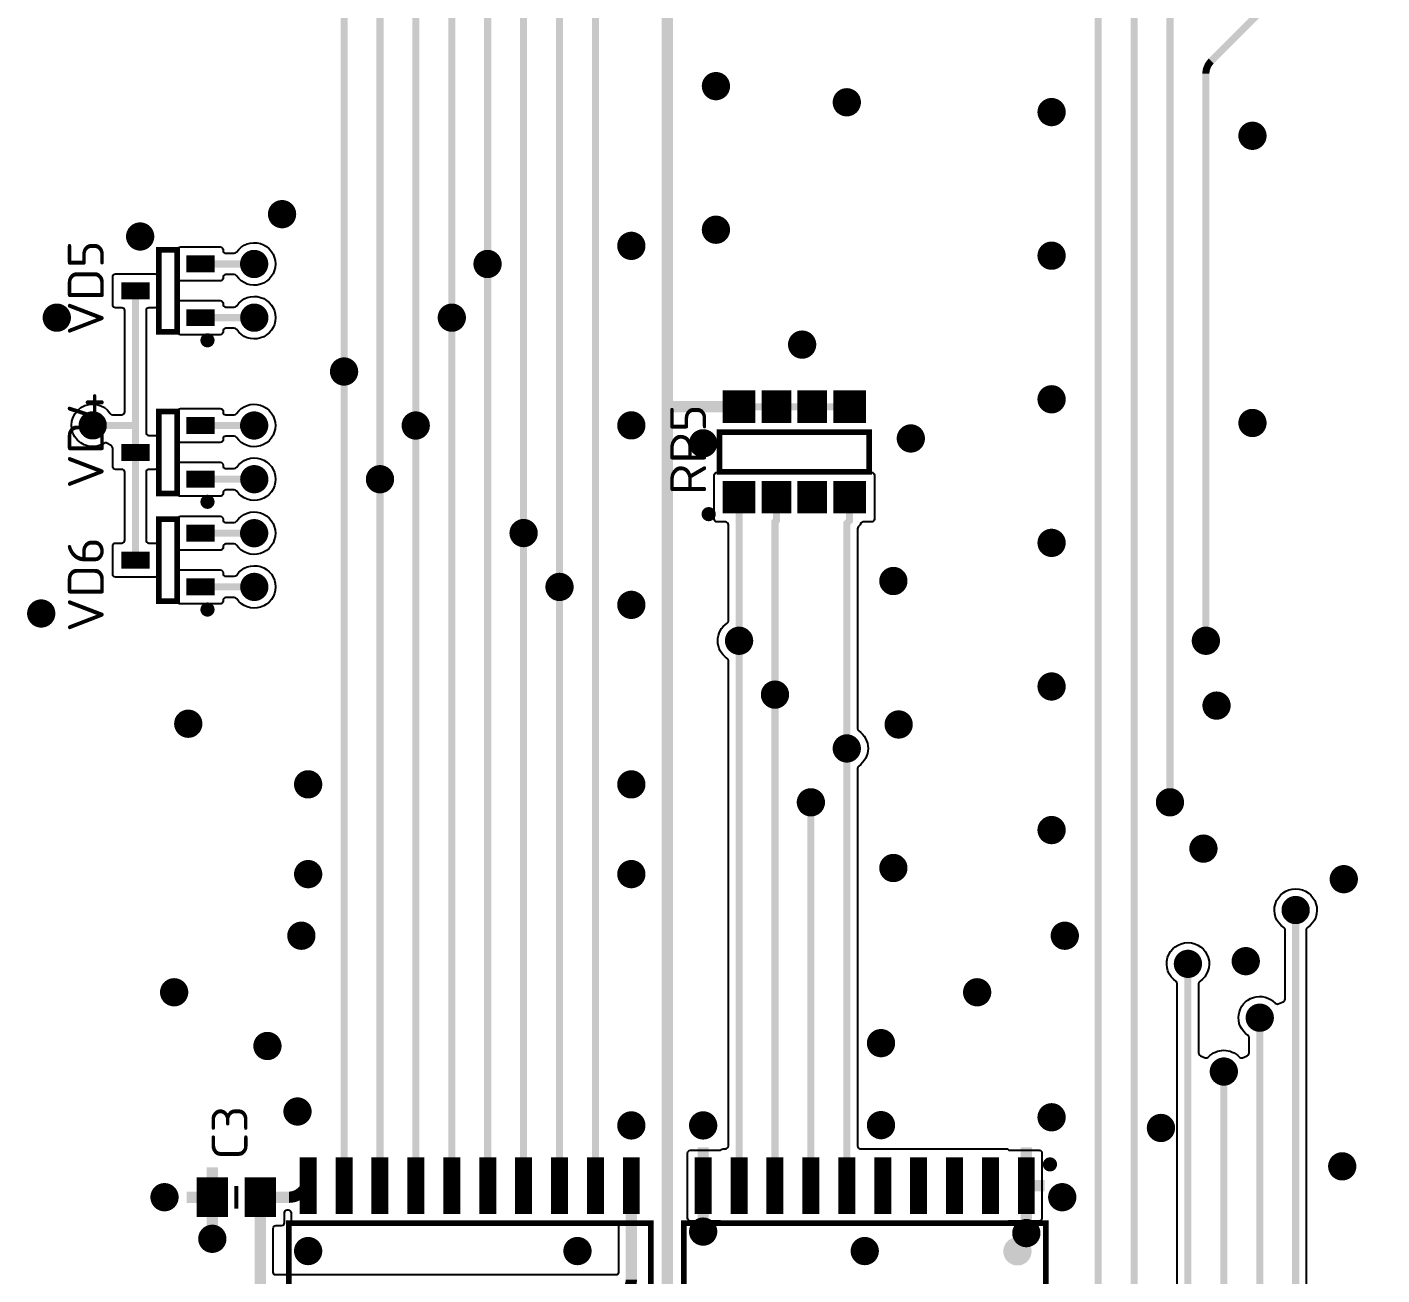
# Model space of a CAD drawing. Header units: millimetres. Extents: x 370 to 969, y -3056 to -2888.
# Drawn here: x 868.47 to 916.39, y -3021.7 to -2977.56 of the extents above; entities that cross this region are included whole.
import ezdxf
from ezdxf.enums import TextEntityAlignment as Align

# ---------------------------------------------------------------- set-up
doc = ezdxf.new("R2010")
doc.units = ezdxf.units.MM
doc.layers.add('UPDATE', color=7, linetype='Continuous')
doc.styles.get("Standard").update_dxf_attribs({"font": 'txt.shx'})

msp = doc.modelspace()

# ---------------------------------------------------------------- linework, layer by layer
at = {"layer": 'UPDATE', "color": 9}
for points, const_width in [([(891.11, -2991.01), (891.11, -2909.358, -0.198909), (891.296, -2908.909), (892.38, -2907.825)], 0.4), ([(887.3, -2997.36), (887.3, -2920.775, 0.414214), (887.05, -2920.525), (885.395, -2920.525, -0.414214), (884.76, -2919.89), (884.76, -2914.49)], 0.25), ([(910.16, -2999.265), (910.16, -2979.208, -0.198909), (910.346, -2978.759), (951.564, -2937.541, 0.198909), (951.75, -2937.092), (951.75, -2935.765)], 0.25), ([(892.38, -2946.56), (908.704, -2962.884, -0.198909), (908.89, -2963.333), (908.89, -3004.98)], 0.25), ([(892.38, -2948.465), (907.434, -2963.519, -0.198909), (907.62, -2963.968), (907.62, -3039.27)], 0.25), ([(892.38, -2950.37), (906.164, -2964.154, -0.198909), (906.35, -2964.603), (906.35, -3037.365)], 0.25), ([(874.85, -2988.51, 1), (874.85, -2988.76, 1), (874.85, -2988.51)], 0.25), ([(874.85, -2994.225, 1), (874.85, -2994.475, 1), (874.85, -2994.225)], 0.25), ([(892.575, -2994.66, 1), (892.575, -2994.91, 1), (892.575, -2994.66)], 0.25), ([(874.85, -2998.035, 1), (874.85, -2998.285, 1), (874.85, -2998.035)], 0.25), ([(904.645, -3017.665, 1), (904.645, -3017.915, 1), (904.645, -3017.665)], 0.25), ([(878.41, -3018.54), (878.186, -3018.764, -0.198909), (877.737, -3018.95), (876.72, -3018.95)], 0.4), ([(889.654, -3022.311, 0.198909), (889.84, -3021.862), (889.84, -3018.54)], 0.4), ([(903.495, -3020.615, 1), (903.495, -3021.115, 1), (903.495, -3020.615)], 0.5)]:
    msp.add_lwpolyline(points, format="xyb", dxfattribs=dict(at, const_width=const_width))
for points, const_width in [([(888.57, -3018.54), (888.57, -2919.255)], 0.25), ([(886.03, -2921.795), (886.03, -2995.455)], 0.25), ([(884.76, -2985.295), (884.76, -2923.7)], 0.25), ([(883.49, -2987.835), (883.49, -2925.605)], 0.25), ([(882.215, -2991.65), (882.215, -2990.841), (882.22, -2927.51)], 0.25), ([(880.95, -2993.55), (880.95, -2929.415)], 0.25), ([(879.68, -2989.74), (879.68, -2931.32)], 0.25), ([(892.67, -2980.009), (892.67, -2979.279)], 0.2), ([(892.87, -2980.042), (892.87, -2979.246)], 0.2), ([(893.07, -2979.965), (893.07, -2979.323)], 0.2), ([(892.47, -2979.814), (892.47, -2979.474)], 0.2), ([(897.27, -2980.566), (897.27, -2979.864)], 0.2), ([(897.47, -2980.614), (897.47, -2979.816)], 0.2), ([(897.67, -2980.555), (897.67, -2979.875)], 0.2), ([(897.07, -2980.303), (897.07, -2980.127)], 0.2), ([(904.47, -2980.887), (904.47, -2980.237)], 0.2), ([(904.67, -2980.96), (904.67, -2980.164)], 0.2), ([(904.87, -2980.925), (904.87, -2980.199)], 0.2), ([(905.07, -2980.721), (905.07, -2980.403)], 0.2), ([(911.47, -2981.615), (911.47, -2981.185)], 0.2), ([(911.67, -2981.775), (911.67, -2981.025)], 0.2), ([(911.87, -2981.795), (911.87, -2981.005)], 0.2), ([(912.07, -2981.701), (912.07, -2981.099)], 0.2), ([(877.27, -2984.509), (877.27, -2983.837)], 0.2), ([(877.47, -2984.572), (877.47, -2983.774)], 0.2), ([(877.67, -2984.528), (877.67, -2983.818)], 0.2), ([(877.87, -2984.288), (877.87, -2984.058)], 0.2), ([(872.27, -2985.31), (872.27, -2984.616)], 0.2), ([(872.47, -2985.362), (872.47, -2984.564)], 0.2), ([(872.67, -2985.308), (872.67, -2984.618)], 0.2), ([(892.47, -2984.894), (892.47, -2984.554)], 0.2), ([(892.67, -2985.089), (892.67, -2984.359)], 0.2), ([(892.87, -2985.122), (892.87, -2984.326)], 0.2), ([(893.07, -2985.045), (893.07, -2984.403)], 0.2), ([(872.07, -2985.002), (872.07, -2984.924)], 0.2), ([(889.47, -2985.446), (889.47, -2985.144)], 0.2), ([(889.67, -2985.657), (889.67, -2984.933)], 0.2), ([(889.87, -2985.693), (889.87, -2984.897)], 0.2), ([(890.07, -2985.622), (890.07, -2984.968)], 0.2), ([(873.775, -2985.435), (873.775, -2988.335), (873.125, -2988.335), (873.125, -2985.435), (873.775, -2985.435)], 0.2), ([(876.27, -2986.262), (876.27, -2985.608)], 0.2), ([(876.47, -2986.333), (876.47, -2985.537)], 0.2), ([(876.67, -2986.297), (876.67, -2985.573)], 0.2), ([(884.47, -2986.215), (884.47, -2985.655)], 0.2), ([(884.67, -2986.325), (884.67, -2985.545)], 0.2), ([(884.755, -2985.935), (884.755, -2985.3), (884.76, -2985.295)], 0.25), ([(884.76, -3018.54), (884.76, -2985.295)], 0.25), ([(884.87, -2986.318), (884.87, -2985.552)], 0.2), ([(904.47, -2985.967), (904.47, -2985.317)], 0.2), ([(904.67, -2986.04), (904.67, -2985.244)], 0.2), ([(904.87, -2986.005), (904.87, -2985.279)], 0.2), ([(905.07, -2985.801), (905.07, -2985.483)], 0.2), ([(874.27, -2986.135), (874.27, -2985.735)], 0.2), ([(874.47, -2986.135), (874.47, -2985.735)], 0.2), ([(874.6, -2985.935), (876.5, -2985.935)], 0.25), ([(874.67, -2986.135), (874.67, -2985.735)], 0.2), ([(874.87, -2986.135), (874.87, -2985.735)], 0.2), ([(876.87, -2986.086), (876.87, -2985.784)], 0.2), ([(885.07, -2986.181), (885.07, -2985.689)], 0.2), ([(872.07, -2987.085), (872.07, -2986.685)], 0.2), ([(872.27, -2987.085), (872.27, -2986.685)], 0.2), ([(872.3, -2986.885), (872.3, -2991.647)], 0.25), ([(872.47, -2987.085), (872.47, -2986.685)], 0.2), ([(872.67, -2987.085), (872.67, -2986.685)], 0.2), ([(869.27, -2988.147), (869.27, -2987.523)], 0.2), ([(869.47, -2988.231), (869.47, -2987.439)], 0.2), ([(869.67, -2988.205), (869.67, -2987.465)], 0.2), ([(876.27, -2988.158), (876.27, -2987.512)], 0.2), ([(876.47, -2988.233), (876.47, -2987.437)], 0.2), ([(876.67, -2988.199), (876.67, -2987.471)], 0.2), ([(883.27, -2988.169), (883.27, -2987.501)], 0.2), ([(883.47, -2988.234), (883.47, -2987.436)], 0.2), ([(883.67, -2988.192), (883.67, -2987.478)], 0.2), ([(869.87, -2988.028), (869.87, -2987.642)], 0.2), ([(874.27, -2988.035), (874.27, -2987.635)], 0.2), ([(874.47, -2988.035), (874.47, -2987.635)], 0.2), ([(874.6, -2987.835), (876.505, -2987.835)], 0.25), ([(874.67, -2988.035), (874.67, -2987.635)], 0.2), ([(874.87, -2988.035), (874.87, -2987.635)], 0.2), ([(876.87, -2987.998), (876.87, -2987.672)], 0.2), ([(883.49, -3018.54), (883.49, -2987.835)], 0.25), ([(883.87, -2987.959), (883.87, -2987.711)], 0.2), ([(895.67, -2989.128), (895.67, -2988.448)], 0.2), ([(895.87, -2989.187), (895.87, -2988.389)], 0.2), ([(896.07, -2989.139), (896.07, -2988.437)], 0.2), ([(896.27, -2988.876), (896.27, -2988.7)], 0.2), ([(879.47, -2990.08), (879.47, -2989.4)], 0.2), ([(879.67, -2990.139), (879.67, -2989.341)], 0.2), ([(879.87, -2990.091), (879.87, -2989.389)], 0.2), ([(879.68, -3018.54), (879.68, -2989.74)], 0.25), ([(880.07, -2989.828), (880.07, -2989.652)], 0.2), ([(904.47, -2991.047), (904.47, -2990.397)], 0.2), ([(904.67, -2991.12), (904.67, -2990.324)], 0.2), ([(904.87, -2991.085), (904.87, -2990.359)], 0.2), ([(893.65, -2990.985), (891.135, -2990.985), (891.11, -2991.01)], 0.4), ([(891.11, -2991.01), (891.11, -3022.76)], 0.4), ([(893.27, -2991.46), (893.27, -2990.51)], 0.2), ([(893.47, -2991.46), (893.47, -2990.51)], 0.2), ([(893.67, -2991.46), (893.67, -2990.51)], 0.2), ([(893.87, -2991.46), (893.87, -2990.51)], 0.2), ([(894.07, -2991.46), (894.07, -2990.51)], 0.2), ([(894.67, -2991.46), (894.67, -2990.51)], 0.2), ([(894.87, -2991.46), (894.87, -2990.51)], 0.2), ([(895.07, -2991.46), (895.07, -2990.51)], 0.2), ([(895.27, -2991.46), (895.27, -2990.51)], 0.2), ([(895.87, -2991.46), (895.87, -2990.51)], 0.2), ([(896.07, -2991.46), (896.07, -2990.51)], 0.2), ([(896.27, -2991.46), (896.27, -2990.51)], 0.2), ([(896.47, -2991.46), (896.47, -2990.51)], 0.2), ([(897.27, -2991.46), (897.27, -2990.51)], 0.2), ([(897.47, -2991.46), (897.47, -2990.51)], 0.2), ([(897.67, -2991.46), (897.67, -2990.51)], 0.2), ([(897.87, -2991.46), (897.87, -2990.51)], 0.2), ([(905.07, -2990.881), (905.07, -2990.563)], 0.2), ([(870.47, -2991.885), (870.47, -2991.405)], 0.2), ([(870.67, -2992.026), (870.67, -2991.264)], 0.2), ([(870.87, -2992.036), (870.87, -2991.254)], 0.2), ([(871.07, -2991.93), (871.07, -2991.36)], 0.2), ([(873.775, -2991.15), (873.775, -2994.05), (873.125, -2994.05), (873.125, -2991.15), (873.775, -2991.15)], 0.2), ([(876.27, -2991.977), (876.27, -2991.323)], 0.2), ([(876.47, -2992.048), (876.47, -2991.252)], 0.2), ([(876.67, -2992.012), (876.67, -2991.288)], 0.2), ([(882.07, -2992.022), (882.07, -2991.278)], 0.2), ([(882.27, -2992.046), (882.27, -2991.254)], 0.2), ([(882.47, -2991.958), (882.47, -2991.342)], 0.2), ([(889.67, -2992.007), (889.67, -2991.283)], 0.2), ([(889.87, -2992.043), (889.87, -2991.247)], 0.2), ([(890.07, -2991.972), (890.07, -2991.318)], 0.2), ([(893.65, -2990.985), (894.97, -2990.985)], 0.25), ([(894.97, -2990.985), (896.24, -2990.985)], 0.25), ([(896.24, -2990.985), (897.56, -2990.985)], 0.25), ([(911.47, -2991.775), (911.47, -2991.345)], 0.2), ([(911.67, -2991.935), (911.67, -2991.185)], 0.2), ([(911.87, -2991.955), (911.87, -2991.165)], 0.2), ([(912.07, -2991.861), (912.07, -2991.259)], 0.2), ([(870.79, -2991.645), (872.298, -2991.645), (872.3, -2991.647)], 0.25), ([(872.3, -2991.647), (872.3, -2992.6)], 0.25), ([(874.27, -2991.85), (874.27, -2991.45)], 0.2), ([(874.47, -2991.85), (874.47, -2991.45)], 0.2), ([(874.6, -2991.65), (876.5, -2991.65)], 0.25), ([(874.67, -2991.85), (874.67, -2991.45)], 0.2), ([(874.87, -2991.85), (874.87, -2991.45)], 0.2), ([(876.87, -2991.801), (876.87, -2991.499)], 0.2), ([(881.87, -2991.852), (881.87, -2991.448)], 0.2), ([(882.215, -2991.65), (882.215, -2994.307), (882.22, -2994.312), (882.22, -3018.54)], 0.25), ([(889.47, -2991.796), (889.47, -2991.494)], 0.2), ([(892.27, -2992.664), (892.27, -2991.896)], 0.2), ([(892.47, -2992.669), (892.47, -2991.891)], 0.2), ([(898.255, -2993.285), (892.955, -2993.285), (892.955, -2991.885), (898.255, -2991.885), (898.255, -2993.285)], 0.2), ([(899.47, -2992.416), (899.47, -2991.8)], 0.2), ([(899.67, -2992.504), (899.67, -2991.712)], 0.2), ([(899.87, -2992.48), (899.87, -2991.736)], 0.2), ([(900.07, -2992.31), (900.07, -2991.906)], 0.2), ([(892.07, -2992.532), (892.07, -2992.028)], 0.2), ([(892.67, -2992.555), (892.67, -2992.005)], 0.2), ([(872.07, -2992.8), (872.07, -2992.4)], 0.2), ([(872.27, -2992.8), (872.27, -2992.4)], 0.2), ([(872.3, -2992.6), (872.3, -2996.41)], 0.25), ([(872.47, -2992.8), (872.47, -2992.4)], 0.2), ([(872.67, -2992.8), (872.67, -2992.4)], 0.2), ([(874.27, -2993.75), (874.27, -2993.35)], 0.2), ([(874.47, -2993.75), (874.47, -2993.35)], 0.2), ([(874.67, -2993.75), (874.67, -2993.35)], 0.2), ([(874.87, -2993.75), (874.87, -2993.35)], 0.2), ([(876.27, -2993.873), (876.27, -2993.227)], 0.2), ([(876.47, -2993.948), (876.47, -2993.152)], 0.2), ([(876.67, -2993.914), (876.67, -2993.186)], 0.2), ([(880.67, -2993.835), (880.67, -2993.265)], 0.2), ([(880.87, -2993.941), (880.87, -2993.159)], 0.2), ([(881.07, -2993.931), (881.07, -2993.169)], 0.2), ([(881.27, -2993.79), (881.27, -2993.31)], 0.2), ([(874.6, -2993.55), (876.505, -2993.55)], 0.25), ([(876.87, -2993.713), (876.87, -2993.387)], 0.2), ([(880.95, -3018.54), (880.95, -2993.55)], 0.25), ([(893.27, -2994.66), (893.27, -2993.71)], 0.2), ([(893.47, -2994.66), (893.47, -2993.71)], 0.2), ([(893.67, -2994.66), (893.67, -2993.71)], 0.2), ([(893.87, -2994.66), (893.87, -2993.71)], 0.2), ([(894.07, -2994.66), (894.07, -2993.71)], 0.2), ([(894.67, -2994.66), (894.67, -2993.71)], 0.2), ([(894.87, -2994.66), (894.87, -2993.71)], 0.2), ([(895.07, -2994.66), (895.07, -2993.71)], 0.2), ([(895.27, -2994.66), (895.27, -2993.71)], 0.2), ([(895.87, -2994.66), (895.87, -2993.71)], 0.2), ([(896.07, -2994.66), (896.07, -2993.71)], 0.2), ([(896.27, -2994.66), (896.27, -2993.71)], 0.2), ([(896.47, -2994.66), (896.47, -2993.71)], 0.2), ([(897.27, -2994.66), (897.27, -2993.71)], 0.2), ([(897.47, -2994.66), (897.47, -2993.71)], 0.2), ([(897.67, -2994.66), (897.67, -2993.71)], 0.2), ([(897.87, -2994.66), (897.87, -2993.71)], 0.2), ([(893.65, -2999.265), (893.65, -2994.185)], 0.25), ([(894.92, -3001.17), (894.92, -2995.062), (894.97, -2995.012), (894.97, -2994.185)], 0.25), ([(897.46, -3003.075), (897.46, -2995.112), (897.56, -2995.012), (897.56, -2994.185)], 0.25), ([(873.775, -2994.96), (873.775, -2997.86), (873.125, -2997.86), (873.125, -2994.96), (873.775, -2994.96)], 0.2), ([(874.27, -2995.66), (874.27, -2995.26)], 0.2), ([(874.47, -2995.66), (874.47, -2995.26)], 0.2), ([(874.67, -2995.66), (874.67, -2995.26)], 0.2), ([(874.87, -2995.66), (874.87, -2995.26)], 0.2), ([(876.27, -2995.787), (876.27, -2995.133)], 0.2), ([(876.47, -2995.858), (876.47, -2995.062)], 0.2), ([(876.67, -2995.822), (876.67, -2995.098)], 0.2), ([(885.87, -2995.821), (885.87, -2995.089)], 0.2), ([(886.07, -2995.852), (886.07, -2995.058)], 0.2), ([(886.27, -2995.775), (886.27, -2995.135)], 0.2), ([(874.6, -2995.46), (876.5, -2995.46)], 0.25), ([(876.87, -2995.611), (876.87, -2995.309)], 0.2), ([(885.67, -2995.629), (885.67, -2995.281)], 0.2), ([(886.03, -2995.455), (886.03, -3018.54)], 0.25), ([(904.47, -2996.127), (904.47, -2995.477)], 0.2), ([(904.67, -2996.2), (904.67, -2995.404)], 0.2), ([(904.87, -2996.165), (904.87, -2995.439)], 0.2), ([(905.07, -2995.961), (905.07, -2995.643)], 0.2), ([(872.07, -2996.61), (872.07, -2996.21)], 0.2), ([(872.27, -2996.61), (872.27, -2996.21)], 0.2), ([(872.47, -2996.61), (872.47, -2996.21)], 0.2), ([(872.67, -2996.61), (872.67, -2996.21)], 0.2), ([(874.27, -2997.56), (874.27, -2997.16)], 0.2), ([(874.47, -2997.56), (874.47, -2997.16)], 0.2), ([(874.67, -2997.56), (874.67, -2997.16)], 0.2), ([(874.87, -2997.56), (874.87, -2997.16)], 0.2), ([(876.27, -2997.683), (876.27, -2997.037)], 0.2), ([(876.47, -2997.758), (876.47, -2996.962)], 0.2), ([(876.67, -2997.724), (876.67, -2996.996)], 0.2), ([(887.07, -2997.687), (887.07, -2997.033)], 0.2), ([(887.27, -2997.758), (887.27, -2996.962)], 0.2), ([(887.47, -2997.722), (887.47, -2996.998)], 0.2), ([(898.87, -2997.473), (898.87, -2996.829)], 0.2), ([(899.07, -2997.549), (899.07, -2996.753)], 0.2), ([(899.27, -2997.516), (899.27, -2996.786)], 0.2), ([(899.47, -2997.319), (899.47, -2996.983)], 0.2), ([(874.6, -2997.36), (876.505, -2997.36)], 0.25), ([(876.87, -2997.523), (876.87, -2997.197)], 0.2), ([(887.3, -2997.36), (887.3, -3018.54)], 0.25), ([(887.67, -2997.511), (887.67, -2997.209)], 0.2), ([(889.67, -2998.357), (889.67, -2997.633)], 0.2), ([(889.87, -2998.393), (889.87, -2997.597)], 0.2), ([(868.67, -2998.564), (868.67, -2998.036)], 0.2), ([(868.87, -2998.687), (868.87, -2997.913)], 0.2), ([(869.07, -2998.687), (869.07, -2997.913)], 0.2), ([(869.27, -2998.564), (869.27, -2998.036)], 0.2), ([(889.47, -2998.146), (889.47, -2997.844)], 0.2), ([(890.07, -2998.322), (890.07, -2997.668)], 0.2), ([(893.47, -2999.622), (893.47, -2998.908)], 0.2), ([(893.67, -2999.664), (893.67, -2998.866)], 0.2), ([(893.87, -2999.599), (893.87, -2998.931)], 0.2), ([(909.87, -2999.54), (909.87, -2998.99)], 0.2), ([(910.07, -2999.654), (910.07, -2998.876)], 0.2), ([(910.27, -2999.649), (910.27, -2998.881)], 0.2), ([(910.47, -2999.517), (910.47, -2999.013)], 0.2), ([(893.27, -2999.389), (893.27, -2999.141)], 0.2), ([(893.65, -2999.265), (893.65, -3018.54)], 0.25), ([(904.67, -3001.28), (904.67, -3000.484)], 0.2), ([(904.87, -3001.245), (904.87, -3000.519)], 0.2), ([(894.67, -3001.482), (894.67, -3000.858)], 0.2), ([(894.87, -3001.566), (894.87, -3000.774)], 0.2), ([(895.07, -3001.54), (895.07, -3000.8)], 0.2), ([(895.27, -3001.363), (895.27, -3000.977)], 0.2), ([(904.47, -3001.207), (904.47, -3000.557)], 0.2), ([(905.07, -3001.041), (905.07, -3000.723)], 0.2), ([(894.92, -3001.17), (894.92, -3018.54)], 0.25), ([(910.27, -3001.856), (910.27, -3001.262)], 0.2), ([(910.47, -3001.953), (910.47, -3001.165)], 0.2), ([(910.67, -3001.936), (910.67, -3001.182)], 0.2), ([(910.87, -3001.78), (910.87, -3001.338)], 0.2), ([(873.87, -3002.464), (873.87, -3001.936)], 0.2), ([(874.07, -3002.587), (874.07, -3001.813)], 0.2), ([(874.27, -3002.587), (874.27, -3001.813)], 0.2), ([(874.47, -3002.464), (874.47, -3001.936)], 0.2), ([(899.07, -3002.557), (899.07, -3001.897)], 0.2), ([(899.27, -3002.626), (899.27, -3001.828)], 0.2), ([(899.47, -3002.586), (899.47, -3001.868)], 0.2), ([(899.67, -3002.366), (899.67, -3002.088)], 0.2), ([(897.27, -3003.426), (897.27, -3002.724)], 0.2), ([(897.47, -3003.474), (897.47, -3002.676)], 0.2), ([(897.67, -3003.415), (897.67, -3002.735)], 0.2), ([(897.07, -3003.163), (897.07, -3002.987)], 0.2), ([(897.46, -3018.54), (897.46, -3003.075)], 0.25), ([(878.07, -3004.555), (878.07, -3004.135)], 0.2), ([(878.27, -3004.719), (878.27, -3003.971)], 0.2), ([(878.47, -3004.74), (878.47, -3003.95)], 0.2), ([(878.67, -3004.648), (878.67, -3004.042)], 0.2), ([(889.47, -3004.496), (889.47, -3004.194)], 0.2), ([(889.67, -3004.707), (889.67, -3003.983)], 0.2), ([(889.87, -3004.743), (889.87, -3003.947)], 0.2), ([(890.07, -3004.672), (890.07, -3004.018)], 0.2), ([(895.87, -3005.22), (895.87, -3004.74)], 0.2), ([(896.07, -3005.361), (896.07, -3004.599)], 0.2), ([(896.27, -3005.371), (896.27, -3004.589)], 0.2), ([(896.47, -3005.265), (896.47, -3004.695)], 0.2), ([(908.67, -3005.314), (908.67, -3004.646)], 0.2), ([(908.87, -3005.379), (908.87, -3004.581)], 0.2), ([(909.07, -3005.337), (909.07, -3004.623)], 0.2), ([(896.19, -3004.98), (896.19, -3018.54)], 0.25), ([(909.27, -3005.104), (909.27, -3004.856)], 0.2), ([(904.47, -3006.287), (904.47, -3005.637)], 0.2), ([(904.67, -3006.36), (904.67, -3005.564)], 0.2), ([(904.87, -3006.325), (904.87, -3005.599)], 0.2), ([(905.07, -3006.121), (905.07, -3005.803)], 0.2), ([(909.87, -3006.962), (909.87, -3006.274)], 0.2), ([(910.07, -3007.017), (910.07, -3006.219)], 0.2), ([(910.27, -3006.966), (910.27, -3006.27)], 0.2), ([(910.47, -3006.666), (910.47, -3006.57)], 0.2), ([(878.27, -3007.894), (878.27, -3007.146)], 0.2), ([(878.47, -3007.915), (878.47, -3007.125)], 0.2), ([(878.67, -3007.823), (878.67, -3007.217)], 0.2), ([(889.67, -3007.882), (889.67, -3007.158)], 0.2), ([(889.87, -3007.918), (889.87, -3007.122)], 0.2), ([(890.07, -3007.847), (890.07, -3007.193)], 0.2), ([(898.87, -3007.626), (898.87, -3006.982)], 0.2), ([(899.07, -3007.702), (899.07, -3006.906)], 0.2), ([(899.27, -3007.669), (899.27, -3006.939)], 0.2), ([(899.47, -3007.472), (899.47, -3007.136)], 0.2), ([(878.07, -3007.73), (878.07, -3007.31)], 0.2), ([(889.47, -3007.671), (889.47, -3007.369)], 0.2), ([(914.67, -3007.858), (914.67, -3007.54)], 0.2), ([(914.87, -3008.062), (914.87, -3007.336)], 0.2), ([(915.07, -3008.097), (915.07, -3007.301)], 0.2), ([(915.27, -3008.024), (915.27, -3007.374)], 0.2), ([(913.07, -3009.089), (913.07, -3008.491)], 0.2), ([(913.27, -3009.184), (913.27, -3008.396)], 0.2), ([(913.47, -3009.166), (913.47, -3008.414)], 0.2), ([(913.67, -3009.008), (913.67, -3008.572)], 0.2), ([(913.335, -3008.79), (913.335, -3030.443), (913.385, -3030.493), (913.385, -3031.32)], 0.25), ([(877.87, -3009.964), (877.87, -3009.436)], 0.2), ([(878.07, -3010.087), (878.07, -3009.313)], 0.2), ([(878.27, -3010.087), (878.27, -3009.313)], 0.2), ([(878.47, -3009.964), (878.47, -3009.436)], 0.2), ([(904.87, -3009.964), (904.87, -3009.436)], 0.2), ([(905.07, -3010.087), (905.07, -3009.313)], 0.2), ([(905.27, -3010.087), (905.27, -3009.313)], 0.2), ([(905.47, -3009.964), (905.47, -3009.436)], 0.2), ([(909.27, -3011.003), (909.27, -3010.387)], 0.2), ([(909.47, -3011.091), (909.47, -3010.299)], 0.2), ([(909.67, -3011.067), (909.67, -3010.323)], 0.2), ([(909.87, -3010.897), (909.87, -3010.493)], 0.2), ([(911.27, -3010.864), (911.27, -3010.336)], 0.2), ([(911.47, -3010.987), (911.47, -3010.213)], 0.2), ([(911.67, -3010.987), (911.67, -3010.213)], 0.2), ([(911.87, -3010.864), (911.87, -3010.336)], 0.2), ([(909.525, -3010.695), (909.525, -3030.443), (909.475, -3030.493), (909.475, -3031.32)], 0.25), ([(873.47, -3012.046), (873.47, -3011.354)], 0.2), ([(873.67, -3012.1), (873.67, -3011.3)], 0.2), ([(873.87, -3012.046), (873.87, -3011.354)], 0.2), ([(901.87, -3012.046), (901.87, -3011.354)], 0.2), ([(902.07, -3012.1), (902.07, -3011.3)], 0.2), ([(902.27, -3012.046), (902.27, -3011.354)], 0.2), ([(911.87, -3012.949), (911.87, -3012.251)], 0.2), ([(912.07, -3012.999), (912.07, -3012.201)], 0.2), ([(912.27, -3012.943), (912.27, -3012.257)], 0.2), ([(911.67, -3012.663), (911.67, -3012.537)], 0.2), ([(912.065, -3012.6), (912.065, -3031.32)], 0.25), ([(876.67, -3013.864), (876.67, -3013.336)], 0.2), ([(876.87, -3013.987), (876.87, -3013.213)], 0.2), ([(877.07, -3013.987), (877.07, -3013.213)], 0.2), ([(877.27, -3013.864), (877.27, -3013.336)], 0.2), ([(898.47, -3013.846), (898.47, -3013.154)], 0.2), ([(898.67, -3013.9), (898.67, -3013.1)], 0.2), ([(898.87, -3013.846), (898.87, -3013.154)], 0.2), ([(910.47, -3014.738), (910.47, -3014.272)], 0.2), ([(910.67, -3014.884), (910.67, -3014.126)], 0.2), ([(910.87, -3014.897), (910.87, -3014.113)], 0.2), ([(911.07, -3014.795), (911.07, -3014.215)], 0.2), ([(910.795, -3014.505), (910.795, -3031.32)], 0.25), ([(877.67, -3016.086), (877.67, -3015.75)], 0.2), ([(877.87, -3016.283), (877.87, -3015.553)], 0.2), ([(878.07, -3016.316), (878.07, -3015.52)], 0.2), ([(878.27, -3016.24), (878.27, -3015.596)], 0.2), ([(904.47, -3016.447), (904.47, -3015.797)], 0.2), ([(904.67, -3016.52), (904.67, -3015.724)], 0.2), ([(904.87, -3016.485), (904.87, -3015.759)], 0.2), ([(889.47, -3016.561), (889.47, -3016.259)], 0.2), ([(889.67, -3016.772), (889.67, -3016.048)], 0.2), ([(889.87, -3016.808), (889.87, -3016.012)], 0.2), ([(890.07, -3016.737), (890.07, -3016.083)], 0.2), ([(892.07, -3016.662), (892.07, -3016.158)], 0.2), ([(892.27, -3016.794), (892.27, -3016.026)], 0.2), ([(892.47, -3016.799), (892.47, -3016.021)], 0.2), ([(892.67, -3016.685), (892.67, -3016.135)], 0.2), ([(898.47, -3016.746), (898.47, -3016.054)], 0.2), ([(898.67, -3016.8), (898.67, -3016)], 0.2), ([(898.87, -3016.746), (898.87, -3016.054)], 0.2), ([(905.07, -3016.281), (905.07, -3015.963)], 0.2), ([(908.27, -3016.764), (908.27, -3016.236)], 0.2), ([(908.47, -3016.887), (908.47, -3016.113)], 0.2), ([(908.67, -3016.887), (908.67, -3016.113)], 0.2), ([(908.87, -3016.764), (908.87, -3016.236)], 0.2), ([(892.38, -3018.54), (892.38, -3017.188)], 0.4), ([(903.81, -3018.54), (903.81, -3017.188)], 0.4), ([(878.27, -3019.44), (878.27, -3017.64)], 0.2), ([(878.47, -3019.44), (878.47, -3017.64)], 0.2), ([(879.67, -3019.44), (879.67, -3017.64)], 0.2), ([(879.87, -3019.44), (879.87, -3017.64)], 0.2), ([(880.87, -3019.44), (880.87, -3017.64)], 0.2), ([(881.07, -3019.44), (881.07, -3017.64)], 0.2), ([(882.07, -3019.44), (882.07, -3017.64)], 0.2), ([(882.27, -3019.44), (882.27, -3017.64)], 0.2), ([(883.47, -3019.44), (883.47, -3017.64)], 0.2), ([(883.67, -3019.44), (883.67, -3017.64)], 0.2), ([(884.67, -3019.44), (884.67, -3017.64)], 0.2), ([(884.87, -3019.44), (884.87, -3017.64)], 0.2), ([(885.87, -3019.44), (885.87, -3017.64)], 0.2), ([(886.07, -3019.44), (886.07, -3017.64)], 0.2), ([(887.27, -3019.44), (887.27, -3017.64)], 0.2), ([(887.47, -3019.44), (887.47, -3017.64)], 0.2), ([(888.47, -3019.44), (888.47, -3017.64)], 0.2), ([(888.67, -3019.44), (888.67, -3017.64)], 0.2), ([(889.67, -3019.44), (889.67, -3017.64)], 0.2), ([(889.87, -3019.44), (889.87, -3017.64)], 0.2), ([(892.27, -3019.44), (892.27, -3017.64)], 0.2), ([(892.47, -3019.44), (892.47, -3017.64)], 0.2), ([(893.47, -3019.44), (893.47, -3017.64)], 0.2), ([(893.67, -3019.44), (893.67, -3017.64)], 0.2), ([(894.87, -3019.44), (894.87, -3017.64)], 0.2), ([(895.07, -3019.44), (895.07, -3017.64)], 0.2), ([(896.07, -3019.44), (896.07, -3017.64)], 0.2), ([(896.27, -3019.44), (896.27, -3017.64)], 0.2), ([(897.27, -3019.44), (897.27, -3017.64)], 0.2), ([(897.47, -3019.44), (897.47, -3017.64)], 0.2), ([(898.67, -3019.44), (898.67, -3017.64)], 0.2), ([(898.87, -3019.44), (898.87, -3017.64)], 0.2), ([(899.87, -3019.44), (899.87, -3017.64)], 0.2), ([(900.07, -3019.44), (900.07, -3017.64)], 0.2), ([(901.07, -3019.44), (901.07, -3017.64)], 0.2), ([(901.27, -3019.44), (901.27, -3017.64)], 0.2), ([(901.47, -3019.44), (901.47, -3017.64)], 0.2), ([(902.47, -3019.44), (902.47, -3017.64)], 0.2), ([(902.67, -3019.44), (902.67, -3017.64)], 0.2), ([(903.67, -3019.44), (903.67, -3017.64)], 0.2), ([(903.87, -3019.44), (903.87, -3017.64)], 0.2), ([(914.67, -3018.108), (914.67, -3017.608)], 0.2), ([(914.87, -3018.242), (914.87, -3017.474)], 0.2), ([(915.07, -3018.248), (915.07, -3017.468)], 0.2), ([(915.27, -3018.135), (915.27, -3017.581)], 0.2), ([(875.02, -3018.95), (875.02, -3017.898)], 0.4), ([(873.07, -3019.253), (873.07, -3018.647)], 0.2), ([(873.27, -3019.345), (873.27, -3018.555)], 0.2), ([(873.47, -3019.324), (873.47, -3018.576)], 0.2), ([(873.67, -3019.16), (873.67, -3018.74)], 0.2), ([(874.67, -3019.55), (874.67, -3018.35)], 0.2), ([(874.87, -3019.55), (874.87, -3018.35)], 0.2), ([(875.07, -3019.55), (875.07, -3018.35)], 0.2), ([(875.27, -3019.55), (875.27, -3018.35)], 0.2), ([(875.47, -3019.55), (875.47, -3018.35)], 0.2), ([(875.87, -3018.55), (875.87, -3019.35)], 0.15), ([(876.27, -3019.55), (876.27, -3018.35)], 0.2), ([(876.47, -3019.55), (876.47, -3018.35)], 0.2), ([(876.67, -3019.55), (876.67, -3018.35)], 0.2), ([(876.87, -3019.55), (876.87, -3018.35)], 0.2), ([(877.07, -3019.55), (877.07, -3018.35)], 0.2), ([(892.38, -3019.892), (892.38, -3018.54)], 0.4), ([(904.462, -3018.54), (903.81, -3018.54)], 0.4), ([(903.81, -3018.54), (903.81, -3020.22)], 0.4), ([(904.87, -3019.29), (904.87, -3018.61)], 0.2), ([(905.07, -3019.349), (905.07, -3018.551)], 0.2), ([(905.27, -3019.301), (905.27, -3018.599)], 0.2), ([(875.02, -3018.95), (874.118, -3018.95)], 0.4), ([(875.02, -3020.002), (875.02, -3018.95)], 0.4), ([(876.72, -3022.545), (876.72, -3018.95)], 0.4), ([(905.47, -3019.038), (905.47, -3018.862)], 0.2), ([(874.87, -3020.791), (874.87, -3020.051)], 0.2), ([(875.07, -3020.817), (875.07, -3020.025)], 0.2), ([(875.27, -3020.733), (875.27, -3020.109)], 0.2), ([(890.525, -3026.515), (877.725, -3026.515), (877.725, -3019.865), (890.525, -3019.865), (890.525, -3026.515)], 0.2), ([(891.695, -3019.865), (904.495, -3019.865), (904.495, -3026.515), (891.695, -3026.515), (891.695, -3019.865)], 0.2), ([(892.07, -3020.419), (892.07, -3019.915)], 0.2), ([(892.27, -3020.551), (892.27, -3019.783)], 0.2), ([(892.47, -3020.556), (892.47, -3019.778)], 0.2), ([(892.67, -3020.442), (892.67, -3019.892)], 0.2), ([(903.47, -3020.43), (903.47, -3020.01)], 0.2), ([(903.67, -3020.594), (903.67, -3019.846)], 0.2), ([(903.87, -3020.615), (903.87, -3019.825)], 0.2), ([(904.07, -3020.523), (904.07, -3019.917)], 0.2), ([(874.67, -3020.614), (874.67, -3020.228)], 0.2), ([(878.07, -3021.065), (878.07, -3020.645)], 0.2), ([(878.27, -3021.229), (878.27, -3020.481)], 0.2), ([(878.47, -3021.25), (878.47, -3020.46)], 0.2), ([(878.67, -3021.158), (878.67, -3020.552)], 0.2), ([(887.67, -3021.154), (887.67, -3020.556)], 0.2), ([(887.87, -3021.249), (887.87, -3020.461)], 0.2), ([(888.07, -3021.231), (888.07, -3020.479)], 0.2), ([(888.27, -3021.073), (888.27, -3020.637)], 0.2), ([(897.87, -3021.185), (897.87, -3020.525)], 0.2), ([(898.07, -3021.254), (898.07, -3020.456)], 0.2), ([(898.27, -3021.214), (898.27, -3020.496)], 0.2), ([(898.47, -3020.994), (898.47, -3020.716)], 0.2)]:
    msp.add_lwpolyline(points, dxfattribs=dict(at, const_width=const_width))
at = {"layer": 'UPDATE', "color": 9, "const_width": 0.2}
for points in [[(893.232, -2979.644, 1), (892.432, -2979.644, 1)], [(897.86, -2980.215, 1), (897.06, -2980.215, 1)], [(905.103, -2980.562, 1), (904.303, -2980.562, 1)], [(912.207, -2981.4, 1), (911.407, -2981.4, 1)], [(877.887, -2984.173, 1), (877.087, -2984.173, 1)], [(872.868, -2984.963, 1), (872.068, -2984.963, 1)], [(893.232, -2984.724, 1), (892.432, -2984.724, 1)], [(890.24, -2985.295, 1), (889.44, -2985.295, 1)], [(876.9, -2985.935, 1), (876.1, -2985.935, 1)], [(885.155, -2985.935, 1), (884.355, -2985.935, 1)], [(905.103, -2985.642, 1), (904.303, -2985.642, 1)], [(869.92, -2987.835, 1), (869.12, -2987.835, 1)], [(876.905, -2987.835, 1), (876.105, -2987.835, 1)], [(883.89, -2987.835, 1), (883.09, -2987.835, 1)], [(896.28, -2988.788, 1), (895.48, -2988.788, 1)], [(880.08, -2989.74, 1), (879.28, -2989.74, 1)], [(905.103, -2990.722, 1), (904.303, -2990.722, 1)], [(871.19, -2991.645, 1), (870.39, -2991.645, 1)], [(876.9, -2991.65, 1), (876.1, -2991.65, 1)], [(882.615, -2991.65, 1), (881.815, -2991.65, 1)], [(890.24, -2991.645, 1), (889.44, -2991.645, 1)], [(912.207, -2991.56, 1), (911.407, -2991.56, 1)], [(892.78, -2992.28, 1), (891.98, -2992.28, 1)], [(900.125, -2992.108, 1), (899.325, -2992.108, 1)], [(876.905, -2993.55, 1), (876.105, -2993.55, 1)], [(881.35, -2993.55, 1), (880.55, -2993.55, 1)], [(876.9, -2995.46, 1), (876.1, -2995.46, 1)], [(886.43, -2995.455, 1), (885.63, -2995.455, 1)], [(905.103, -2995.802, 1), (904.303, -2995.802, 1)], [(876.905, -2997.36, 1), (876.105, -2997.36, 1)], [(887.7, -2997.36, 1), (886.9, -2997.36, 1)], [(899.507, -2997.151, 1), (898.707, -2997.151, 1)], [(890.24, -2997.995, 1), (889.44, -2997.995, 1)], [(869.37, -2998.3, 1), (868.57, -2998.3, 1)], [(894.05, -2999.265, 1), (893.25, -2999.265, 1)], [(910.56, -2999.265, 1), (909.76, -2999.265, 1)], [(905.103, -3000.882, 1), (904.303, -3000.882, 1)], [(895.32, -3001.17, 1), (894.52, -3001.17, 1)], [(910.937, -3001.559, 1), (910.137, -3001.559, 1)], [(874.57, -3002.2, 1), (873.77, -3002.2, 1)], [(899.695, -3002.227, 1), (898.895, -3002.227, 1)], [(897.86, -3003.075, 1), (897.06, -3003.075, 1)], [(878.81, -3004.345, 1), (878.01, -3004.345, 1)], [(890.24, -3004.345, 1), (889.44, -3004.345, 1)], [(896.59, -3004.98, 1), (895.79, -3004.98, 1)], [(909.29, -3004.98, 1), (908.49, -3004.98, 1)], [(905.103, -3005.962, 1), (904.303, -3005.962, 1)], [(910.473, -3006.618, 1), (909.673, -3006.618, 1)], [(878.81, -3007.52, 1), (878.01, -3007.52, 1)], [(890.24, -3007.52, 1), (889.44, -3007.52, 1)], [(899.507, -3007.304, 1), (898.707, -3007.304, 1)], [(915.437, -3007.699, 1), (914.637, -3007.699, 1)], [(913.735, -3008.79, 1), (912.935, -3008.79, 1)], [(878.57, -3009.7, 1), (877.77, -3009.7, 1)], [(905.57, -3009.7, 1), (904.77, -3009.7, 1)], [(909.925, -3010.695, 1), (909.125, -3010.695, 1)], [(911.97, -3010.6, 1), (911.17, -3010.6, 1)], [(874.07, -3011.7, 1), (873.27, -3011.7, 1)], [(902.47, -3011.7, 1), (901.67, -3011.7, 1)], [(912.465, -3012.6, 1), (911.665, -3012.6, 1)], [(877.37, -3013.6, 1), (876.57, -3013.6, 1)], [(899.07, -3013.5, 1), (898.27, -3013.5, 1)], [(911.195, -3014.505, 1), (910.395, -3014.505, 1)], [(878.433, -3015.918, 1), (877.633, -3015.918, 1)], [(905.103, -3016.122, 1), (904.303, -3016.122, 1)], [(890.24, -3016.41, 1), (889.44, -3016.41, 1)], [(892.78, -3016.41, 1), (891.98, -3016.41, 1)], [(899.07, -3016.4, 1), (898.27, -3016.4, 1)], [(908.97, -3016.5, 1), (908.17, -3016.5, 1)], [(915.382, -3017.858, 1), (914.582, -3017.858, 1)], [(873.73, -3018.95, 1), (872.93, -3018.95, 1)], [(905.48, -3018.95, 1), (904.68, -3018.95, 1)], [(875.42, -3020.421, 1), (874.62, -3020.421, 1)], [(892.78, -3020.167, 1), (891.98, -3020.167, 1)], [(904.21, -3020.22, 1), (903.41, -3020.22, 1)], [(878.81, -3020.855, 1), (878.01, -3020.855, 1)], [(888.335, -3020.855, 1), (887.535, -3020.855, 1)], [(898.495, -3020.855, 1), (897.695, -3020.855, 1)]]:
    msp.add_lwpolyline(points, format="xyb", close=True, dxfattribs=at)
at = {"layer": 'UPDATE', "color": 9}
for points in [[(875.794, -2986.312), (875.502, -2986.312, 0.414214), (875.402, -2986.412), (875.402, -2986.437, -0.414214), (875.302, -2986.537), (873.898, -2986.537, -0.414214), (873.798, -2986.437), (873.798, -2985.433, -0.414214), (873.898, -2985.333), (875.302, -2985.333, -0.414214), (875.402, -2985.433), (875.402, -2985.458, 0.414214), (875.502, -2985.558), (875.794, -2985.558, 0.249119), (875.877, -2985.514, -3.265822), (875.877, -2986.356, 0.249119)], [(871.496, -2991.268), (871.823, -2991.268, 0.414214), (871.923, -2991.168), (871.923, -2987.587, 0.414214), (871.823, -2987.487), (871.598, -2987.487, -0.414214), (871.498, -2987.387), (871.498, -2986.383, -0.414214), (871.598, -2986.283), (873.002, -2986.283, -0.414214), (873.102, -2986.383), (873.102, -2987.387, -0.414214), (873.002, -2987.487), (872.777, -2987.487, 0.414214), (872.677, -2987.587), (872.677, -2991.898, 0.414214), (872.777, -2991.998), (873.002, -2991.998, -0.414214), (873.102, -2992.098), (873.102, -2993.102, -0.414214), (873.002, -2993.202), (872.777, -2993.202, 0.414214), (872.677, -2993.302), (872.677, -2995.708, 0.414214), (872.777, -2995.808), (873.002, -2995.808, -0.414214), (873.102, -2995.908), (873.102, -2996.912, -0.414214), (873.002, -2997.012), (871.598, -2997.012, -0.414214), (871.498, -2996.912), (871.498, -2995.908, -0.414214), (871.598, -2995.808), (871.823, -2995.808, 0.414214), (871.923, -2995.708), (871.923, -2993.302, 0.414214), (871.823, -2993.202), (871.598, -2993.202, -0.414214), (871.498, -2993.102), (871.498, -2992.45, 0.27459), (871.446, -2992.362), (871.269, -2992.264), (871.214, -2992.266), (871.191, -2992.281, -2.361221), (871.413, -2991.224, 0.249107)], [(875.799, -2988.212), (875.502, -2988.212, 0.414214), (875.402, -2988.312), (875.402, -2988.337, -0.414214), (875.302, -2988.437), (873.898, -2988.437, -0.414214), (873.798, -2988.337), (873.798, -2987.333, -0.414214), (873.898, -2987.233), (875.302, -2987.233, -0.414214), (875.402, -2987.333), (875.402, -2987.358, 0.414214), (875.502, -2987.458), (875.799, -2987.458, 0.249119), (875.882, -2987.414, -3.265822), (875.882, -2988.256, 0.249119)], [(875.794, -2992.027), (875.502, -2992.027, 0.414214), (875.402, -2992.127), (875.402, -2992.152, -0.414214), (875.302, -2992.252), (873.898, -2992.252, -0.414214), (873.798, -2992.152), (873.798, -2991.148, -0.414214), (873.898, -2991.048), (875.302, -2991.048, -0.414214), (875.402, -2991.148), (875.402, -2991.173, 0.414214), (875.502, -2991.273), (875.794, -2991.273, 0.249119), (875.877, -2991.229, -3.265822), (875.877, -2992.071, 0.249119)], [(875.799, -2993.927), (875.502, -2993.927, 0.414214), (875.402, -2994.027), (875.402, -2994.052, -0.414214), (875.302, -2994.152), (873.898, -2994.152, -0.414214), (873.798, -2994.052), (873.798, -2993.048, -0.414214), (873.898, -2992.948), (875.302, -2992.948, -0.414214), (875.402, -2993.048), (875.402, -2993.073, 0.414214), (875.502, -2993.173), (875.799, -2993.173, 0.249119), (875.882, -2993.129, -3.265822), (875.882, -2993.971, 0.249119)], [(893.273, -2998.559), (893.273, -2995.162, 0.414214), (893.173, -2995.062), (892.873, -2995.062, -0.414214), (892.773, -2994.962), (892.773, -2993.408, -0.414214), (892.873, -2993.308), (898.337, -2993.308, -0.414214), (898.437, -2993.408), (898.437, -2994.962, -0.414214), (898.337, -2995.062), (898.037, -2995.062, 0.414214), (897.937, -2995.162), (897.937, -2995.168), (897.866, -2995.239, 0.196755), (897.837, -2995.309), (897.837, -3002.369, 0.249119), (897.881, -3002.452, -0.531157), (897.881, -3003.698, 0.249119), (897.837, -3003.781), (897.837, -3017.138, 0.414214), (897.937, -3017.238), (903.142, -3017.238), (903.192, -3017.288), (904.262, -3017.288, -0.414214), (904.362, -3017.388), (904.362, -3019.692, -0.414214), (904.262, -3019.792), (903.192, -3019.792), (903.171, -3019.813, -0.196755), (903.101, -3019.842), (893.048, -3019.842), (892.998, -3019.792), (891.928, -3019.792, -0.414214), (891.828, -3019.692), (891.828, -3017.388, -0.414214), (891.928, -3017.288), (892.998, -3017.288), (893.019, -3017.267, -0.196755), (893.089, -3017.238), (893.173, -3017.238, 0.414214), (893.273, -3017.138), (893.273, -2999.971, 0.249119), (893.229, -2999.888, -0.531157), (893.229, -2998.642, 0.249119)], [(875.794, -2995.837), (875.502, -2995.837, 0.414214), (875.402, -2995.937), (875.402, -2995.962, -0.414214), (875.302, -2996.062), (873.898, -2996.062, -0.414214), (873.798, -2995.962), (873.798, -2994.958, -0.414214), (873.898, -2994.858), (875.302, -2994.858, -0.414214), (875.402, -2994.958), (875.402, -2994.983, 0.414214), (875.502, -2995.083), (875.794, -2995.083, 0.249119), (875.877, -2995.039, -3.265822), (875.877, -2995.881, 0.249119)], [(875.799, -2997.737), (875.502, -2997.737, 0.414214), (875.402, -2997.837), (875.402, -2997.862, -0.414214), (875.302, -2997.962), (873.898, -2997.962, -0.414214), (873.798, -2997.862), (873.798, -2996.858, -0.414214), (873.898, -2996.758), (875.302, -2996.758, -0.414214), (875.402, -2996.858), (875.402, -2996.883, 0.414214), (875.502, -2996.983), (875.799, -2996.983, 0.249119), (875.882, -2996.939, -3.265822), (875.882, -2997.781, 0.249119)], [(889.288, -3021.698), (877.272, -3021.698, -0.414214), (877.172, -3021.598), (877.172, -3020.052, -0.414214), (877.272, -3019.952), (877.472, -3019.952, 0.414214), (877.572, -3019.852), (877.572, -3019.502, -0.414214), (877.672, -3019.402), (877.708, -3019.402, -0.414214), (877.808, -3019.502), (877.808, -3019.742, 0.414214), (877.908, -3019.842), (889.288, -3019.842, -0.414214), (889.388, -3019.942), (889.388, -3021.598, -0.414214)]]:
    msp.add_lwpolyline(points, format="xyb", close=True, dxfattribs=at)
at = {"layer": 'UPDATE', "color": 9, "const_width": 0.2}
for points in [[(875, -2986.135), (874.2, -2986.135), (874.2, -2985.735), (875, -2985.735)], [(872.7, -2987.085), (871.9, -2987.085), (871.9, -2986.685), (872.7, -2986.685)], [(875, -2988.035), (874.2, -2988.035), (874.2, -2987.635), (875, -2987.635)], [(894.125, -2991.46), (893.175, -2991.46), (893.175, -2990.51), (894.125, -2990.51)], [(895.395, -2991.46), (894.545, -2991.46), (894.545, -2990.51), (895.395, -2990.51)], [(896.665, -2991.46), (895.815, -2991.46), (895.815, -2990.51), (896.665, -2990.51)], [(898.035, -2991.46), (897.085, -2991.46), (897.085, -2990.51), (898.035, -2990.51)], [(875, -2991.85), (874.2, -2991.85), (874.2, -2991.45), (875, -2991.45)], [(872.7, -2992.8), (871.9, -2992.8), (871.9, -2992.4), (872.7, -2992.4)], [(875, -2993.75), (874.2, -2993.75), (874.2, -2993.35), (875, -2993.35)], [(894.125, -2994.66), (893.175, -2994.66), (893.175, -2993.71), (894.125, -2993.71)], [(895.395, -2994.66), (894.545, -2994.66), (894.545, -2993.71), (895.395, -2993.71)], [(896.665, -2994.66), (895.815, -2994.66), (895.815, -2993.71), (896.665, -2993.71)], [(898.035, -2994.66), (897.085, -2994.66), (897.085, -2993.71), (898.035, -2993.71)], [(875, -2995.66), (874.2, -2995.66), (874.2, -2995.26), (875, -2995.26)], [(872.7, -2996.61), (871.9, -2996.61), (871.9, -2996.21), (872.7, -2996.21)], [(875, -2997.56), (874.2, -2997.56), (874.2, -2997.16), (875, -2997.16)], [(878.61, -3019.44), (878.21, -3019.44), (878.21, -3017.64), (878.61, -3017.64)], [(879.88, -3019.44), (879.48, -3019.44), (879.48, -3017.64), (879.88, -3017.64)], [(881.15, -3019.44), (880.75, -3019.44), (880.75, -3017.64), (881.15, -3017.64)], [(882.42, -3019.44), (882.02, -3019.44), (882.02, -3017.64), (882.42, -3017.64)], [(883.69, -3019.44), (883.29, -3019.44), (883.29, -3017.64), (883.69, -3017.64)], [(884.96, -3019.44), (884.56, -3019.44), (884.56, -3017.64), (884.96, -3017.64)], [(886.23, -3019.44), (885.83, -3019.44), (885.83, -3017.64), (886.23, -3017.64)], [(887.5, -3019.44), (887.1, -3019.44), (887.1, -3017.64), (887.5, -3017.64)], [(888.77, -3019.44), (888.37, -3019.44), (888.37, -3017.64), (888.77, -3017.64)], [(890.04, -3019.44), (889.64, -3019.44), (889.64, -3017.64), (890.04, -3017.64)], [(892.58, -3019.44), (892.18, -3019.44), (892.18, -3017.64), (892.58, -3017.64)], [(893.85, -3019.44), (893.45, -3019.44), (893.45, -3017.64), (893.85, -3017.64)], [(895.12, -3019.44), (894.72, -3019.44), (894.72, -3017.64), (895.12, -3017.64)], [(896.39, -3019.44), (895.99, -3019.44), (895.99, -3017.64), (896.39, -3017.64)], [(897.66, -3019.44), (897.26, -3019.44), (897.26, -3017.64), (897.66, -3017.64)], [(898.93, -3019.44), (898.53, -3019.44), (898.53, -3017.64), (898.93, -3017.64)], [(900.2, -3019.44), (899.8, -3019.44), (899.8, -3017.64), (900.2, -3017.64)], [(901.47, -3019.44), (901.07, -3019.44), (901.07, -3017.64), (901.47, -3017.64)], [(902.74, -3019.44), (902.34, -3019.44), (902.34, -3017.64), (902.74, -3017.64)], [(904.01, -3019.44), (903.61, -3019.44), (903.61, -3017.64), (904.01, -3017.64)], [(875.47, -3019.55), (874.57, -3019.55), (874.57, -3018.35), (875.47, -3018.35)], [(877.17, -3019.55), (876.27, -3019.55), (876.27, -3018.35), (877.17, -3018.35)]]:
    msp.add_lwpolyline(points, close=True, dxfattribs=at)
at = {"layer": 'UPDATE', "color": 9}
msp.add_lwpolyline([(909.148, -3030.246), (909.148, -3011.401, 0.249119), (909.104, -3011.318, -3.265822), (909.946, -3011.318, 0.249119), (909.902, -3011.401), (909.902, -3013.852, 0.307438), (909.965, -3013.945), (910.138, -3014.014, 0.308839), (910.248, -3013.989, -0.431397), (911.342, -3013.989, 0.308839), (911.452, -3014.014), (911.625, -3013.945, 0.307438), (911.688, -3013.852), (911.688, -3013.306, 0.249137), (911.644, -3013.223, -1.117029), (912.612, -3012.084, 0.308839), (912.722, -3012.109), (912.895, -3012.04, 0.307438), (912.958, -3011.947), (912.958, -3009.496, 0.249119), (912.914, -3009.413, -3.265822), (913.756, -3009.413, 0.249119), (913.712, -3009.496), (913.712, -3030.246, 0.196755)], format="xyb", dxfattribs=at)

# ---------------------------------------------------------------- texts
at = {"layer": 'UPDATE', "color": 9, "width": 1.019685}
for s, p in [('VD5', (871.18, -2986.782)), ('VD4', (871.18, -2992.188)), ('RR5', (892.486, -2992.506)), ('VD6', (871.18, -2997.276)), ('C3', (876.268, -3016.674))]:
    msp.add_text(s, height=1.27, rotation=90, dxfattribs=at).set_placement(p, align=Align.CENTER)

doc.saveas('drawing.dxf')
